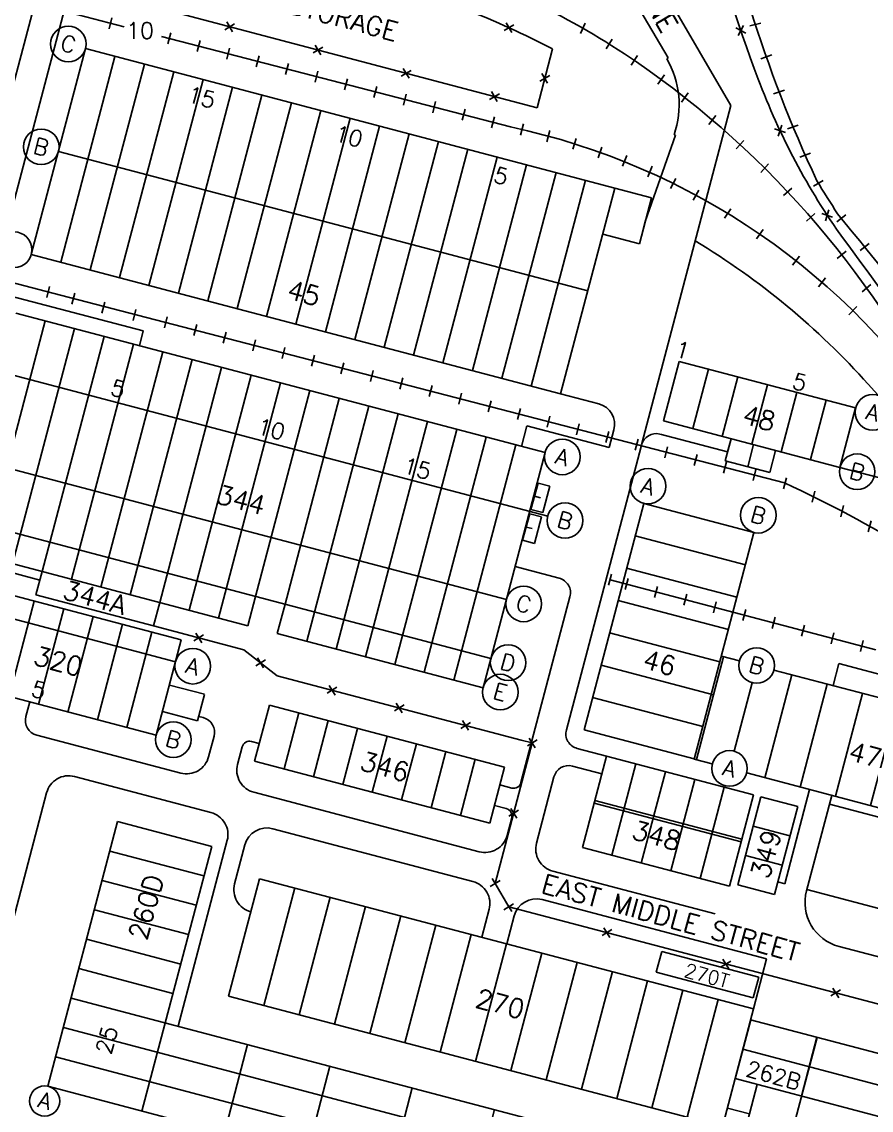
# Model space of a CAD drawing. Extents: x -16413 to 78405, y -232 to 83089.
# Drawn here: x 39959 to 46664, y 28326 to 36918 of the extents above; entities that cross this region are included whole.
import ezdxf
from ezdxf.enums import TextEntityAlignment as Align

# ---------------------------------------------------------------- set-up
doc = ezdxf.new("R2010")
doc.units = 0
doc.header["$LTSCALE"] = 350
doc.header["$MEASUREMENT"] = 0
doc.linetypes.add('CV34', pattern=[1, 1])
doc.layers.add('BACKGROUND', color=7, linetype='CONTINUOUS')
doc.layers.add('FENCE', color=7, linetype='CONTINUOUS')
doc.styles.add('SIMPLEX', font='SIMPLEX')

msp = doc.modelspace()

# ---------------------------------------------------------------- linework, layer by layer
at = {"layer": 'BACKGROUND'}
for p, q in [((40711.9, 38595.6), (39519.4, 34070.1)), ((40479.8, 38656.7), (39699.9, 35697.1)), ((45556.2, 36258), (44440.9, 38171.3)), ((45059.9, 36632.9), (44442.4, 37692.3)), ((40766.6, 36879.2), (40100.3, 37052.1)), ((40670.2, 36950.7), (40647.6, 36863.6)), ((41638.9, 36901.2), (41561.1, 36855.9)), ((41577.3, 36917.5), (41622.7, 36839.7)), ((43842.8, 36893.9), (43765.1, 36848.6)), ((43781.3, 36910.2), (43826.6, 36832.4)), ((44406.9, 36907.8), (44367.7, 36826.7)), ((45595.1, 36871.4), (45674.1, 36828.4)), ((45656.1, 36889.4), (45613.1, 36810.4)), ((45705.2, 36886.7), (45793.1, 36906)), ((43816.6, 36087.9), (41060.7, 36802.9)), ((41134.8, 36830.2), (41112.2, 36743.1)), ((44619.6, 36780.4), (44571.8, 36704.1)), ((40462.4, 36706.8), (40034.3, 35082.3)), ((40462.4, 36706.8), (44639.8, 35606)), ((41367.1, 36769.9), (41344.5, 36682.8)), ((41599.5, 36709.6), (41576.8, 36622.5)), ((42335.4, 36717.7), (42257.6, 36672.4)), ((42273.9, 36733.9), (42319.2, 36656.2)), ((40694.5, 36645.4), (40266.4, 35020.9)), ((41831.8, 36649.4), (41809.2, 36562.2)), ((44817.5, 36651.6), (44769.8, 36575.3)), ((45049.5, 36626.8), (45059.9, 36632.9)), ((45793.2, 36625.8), (45878, 36656.1)), ((40926.6, 36584.3), (40498.5, 34959.7)), ((41158.6, 36523.1), (40730.6, 34898.6)), ((42064.1, 36589.1), (42041.5, 36502)), ((42296.4, 36528.8), (42273.8, 36441.7)), ((43031.9, 36534.2), (42954.2, 36488.8)), ((42970.4, 36550.4), (43015.7, 36472.6)), ((41390.7, 36462), (40962.6, 34837.4)), ((42528.7, 36468.5), (42506.1, 36381.4)), ((44125.7, 36494.1), (44048, 36448.8)), ((44064.2, 36510.3), (44109.5, 36432.6)), ((44978.7, 36426.8), (45032.6, 36498.9)), ((41622.8, 36400.8), (41194.7, 34776.3)), ((42761, 36408.3), (42738.4, 36321.1)), ((42993.3, 36348), (42970.7, 36260.9)), ((43728.4, 36350.6), (43650.7, 36305.3)), ((43666.9, 36366.8), (43712.2, 36289.1)), ((45165.2, 36284.5), (45219, 36356.7)), ((45893.3, 36349.2), (45978.1, 36379.4)), ((41854.9, 36339.7), (41426.8, 34715.2)), ((42086.9, 36278.6), (41658.8, 34654)), ((43225.6, 36287.7), (43203, 36200.6)), ((42319, 36217.4), (41890.9, 34592.9)), ((43457.9, 36227.4), (43435.3, 36140.3)), ((45556.2, 36258), (44852.5, 33587.8)), ((45382.7, 36106.2), (45436.6, 36178.3)), ((42551.1, 36156.4), (42123, 34531.7)), ((42783.2, 36095.2), (42355.1, 34470.6)), ((43690.2, 36167.2), (43667.6, 36080)), ((43918, 36111.4), (43895.4, 36024.3)), ((45957.2, 36102.2), (45929.6, 36016.5)), ((46001.8, 36073), (46086.6, 36103.3)), ((43015.3, 36034.1), (42587.1, 34409.4)), ((44126.5, 36058.8), (44103.9, 35971.7)), ((44880.1, 35340.6), (45118.5, 36022.7)), ((45107.2, 36026.7), (45118.5, 36022.7)), ((45900.6, 36073.1), (45986.3, 36045.5)), ((43247.3, 35972.8), (42819.2, 34348.3)), ((44336, 35997.2), (44307.6, 35911.8)), ((44537, 35929.5), (44508.7, 35844.1)), ((45659.1, 35981.1), (45598.6, 35914.5)), ((40248.3, 35894.5), (44425.7, 34793.7)), ((43479.4, 35911.7), (43051.3, 34287.2)), ((43711.5, 35850.6), (43283.4, 34226)), ((44734.2, 35862.5), (44699.4, 35779.5)), ((46100.4, 35850.5), (46185.1, 35880.8)), ((43943.5, 35789.4), (43515.4, 34164.9)), ((44935.2, 35777.3), (44900.4, 35694.3)), ((45852.3, 35796.2), (45791.8, 35729.5)), ((44175.6, 35728.3), (43747.5, 34103.7)), ((44407.7, 35667.1), (43979.6, 34042.6)), ((45122.6, 35681.1), (45080, 35601.8)), ((46208.1, 35619.9), (46285.2, 35666.4)), ((44639.8, 35606), (44211.7, 33981.4)), ((44639.8, 35606), (44929.9, 35529.5)), ((45302.1, 35588.4), (45259.4, 35509.2)), ((46037.9, 35605.3), (45970, 35546.2)), ((44929.9, 35529.5), (44834, 35166)), ((45556.4, 35442.2), (45504.4, 35368.8)), ((46219.6, 35404.4), (46151.7, 35345.3)), ((46273.5, 35404), (46359.2, 35376.4)), ((46330.2, 35433.1), (46302.6, 35347.4)), ((44880.1, 35340.6), (44834.1, 35166)), ((46391.1, 35339.9), (46462.5, 35394.7)), ((44544, 35242.4), (44834, 35166)), ((44544, 35242.4), (44834, 35166)), ((45811.1, 35277.3), (45759.1, 35203.9)), ((46575.2, 35113.6), (46646.6, 35168.4)), ((38808.1, 35138.4), (40204.3, 34776.1)), ((44211.7, 33981.4), (40034.3, 35082.3)), ((46096.8, 35067.1), (46042, 34995.7)), ((46465.3, 35107.4), (46395.4, 35050.7)), ((46303.5, 34896.3), (46248.7, 34824.9)), ((40178, 34829.5), (40155.4, 34742.4)), ((46592.4, 34787.6), (46661.5, 34845.4)), ((40917.3, 34477.4), (39710.5, 34795.4)), ((40204.3, 34776.1), (40942.9, 34584.5)), ((40377.8, 34776.1), (40355.2, 34689)), ((40613.3, 34706.1), (40590.7, 34619)), ((40860.3, 34647.2), (40837.7, 34560.1)), ((46486.9, 34605.1), (46549.3, 34669.9)), ((40144.1, 34556.8), (39654.9, 32700.4)), ((44089.4, 33517.4), (39912.1, 34618.2)), ((40942.9, 34584.5), (44954.1, 33543.8)), ((41107.2, 34588.4), (41084.6, 34501.3)), ((40376.2, 34495.7), (39887, 32639.2)), ((40917.3, 34477.4), (40886.8, 34361.4)), ((41339.5, 34528.1), (41316.9, 34441)), ((41571.8, 34467.8), (41549.2, 34380.7)), ((40608.3, 34434.5), (40119.1, 32578.1)), ((40840.4, 34373.4), (40351.1, 32516.9)), ((41804.1, 34407.5), (41781.5, 34320.4)), ((41072.4, 34312.3), (40583.2, 32455.8)), ((42036.4, 34347.3), (42013.8, 34260.2)), ((42268.7, 34287), (42246.1, 34199.9)), ((41304.5, 34251.1), (40815.3, 32394.6)), ((42501, 34226.7), (42478.4, 34139.6)), ((45023.9, 33767.4), (45147.5, 34236.4)), ((45147.5, 34236.4), (46540, 33869.5)), ((44110.7, 33015.4), (39789.7, 34154.1)), ((41536.6, 34190), (41047.4, 32333.5)), ((41768.7, 34128.8), (41279.4, 32272.3)), ((42733.4, 34166.4), (42710.8, 34079.3)), ((45256, 33706.2), (45379.6, 34175.3)), ((45488.1, 33645.1), (45611.7, 34114.1)), ((42000.7, 34067.7), (41511.5, 32211.2)), ((42965.7, 34106.2), (42943.1, 34019.1)), ((43198, 34045.9), (43175.4, 33958.8)), ((45843.7, 34053), (45720.1, 33583.9)), ((46640.2, 34056.6), (47205, 33426.2)), ((42232.8, 34006.6), (41804.7, 32382.1)), ((42464.9, 33945.4), (42036.8, 32320.9)), ((43430.3, 33985.6), (43407.7, 33898.5)), ((44513.4, 33901.9), (44211.7, 33981.4)), ((46075.8, 33991.8), (45952.2, 33522.8)), ((42697, 33884.3), (42207.7, 32027.7)), ((43662.6, 33925.3), (43640, 33838.2)), ((43894.9, 33865.1), (43872.3, 33778)), ((46307.9, 33930.7), (46184.3, 33461.6)), ((46540, 33869.5), (46416.4, 33400.5)), ((42929, 33823.2), (42439.8, 31966.6)), ((44127.2, 33804.8), (44104.6, 33717.7)), ((43161.1, 33762), (42671.9, 31905.4)), ((43393.2, 33700.9), (42903.9, 31844.3)), ((43946.6, 33728.8), (43903.8, 33566.3)), ((44596.4, 33557.5), (43946.6, 33728.8)), ((44359.5, 33744.5), (44336.9, 33657.4)), ((44591.8, 33684.2), (44569.2, 33597.1)), ((44596.4, 33557.5), (44633, 33696.7)), ((45023.9, 33767.4), (46416.4, 33400.5)), ((43625.2, 33639.7), (43136, 31783.1)), ((44824.1, 33624), (44801.5, 33536.9)), ((44996.4, 33662.9), (45530.2, 33522.3)), ((45557.7, 33626.7), (45511.8, 33452.7)), ((45557.7, 33626.7), (45530.2, 33522.3)), ((43857.3, 33578.6), (43368.1, 31722)), ((44089.4, 33517.4), (43600.2, 31660.8)), ((44257.2, 31328.4), (44846.8, 33566)), ((44954.1, 33543.8), (45980, 33277.6)), ((45056.4, 33563.7), (45033.8, 33476.6)), ((45735.2, 33580), (45689.3, 33405.9)), ((45909.2, 33534.1), (45863.3, 33360.1)), ((43783.6, 32357), (39606.2, 33457.8)), ((45288.7, 33503.4), (45266.1, 33416.3)), ((45521, 33443.1), (45498.4, 33356)), ((45511.8, 33452.7), (45863.3, 33360.1)), ((45753.4, 33382.9), (45730.8, 33295.8)), ((46416.4, 33400.5), (47147.4, 33207.8)), ((43977.8, 33069), (44035.5, 33277.2)), ((44128, 33251.5), (44035.5, 33277.2)), ((45995, 33319), (45972.4, 33231.9)), ((44052.9, 33160.3), (44006.7, 33173.1)), ((44070.3, 33043.4), (44128, 33251.5)), ((46219.2, 33213.3), (46196.6, 33126.2)), ((44867.8, 33115.8), (44396.9, 31328.8)), ((44867.8, 33115.8), (45738.1, 32886.5)), ((46445, 33098.4), (46422.4, 33011.3)), ((43968.3, 33034.2), (43912.4, 32825.6)), ((44061, 33009.4), (43968.3, 33034.2)), ((44070.3, 33043.4), (43977.8, 33069)), ((44061, 33009.4), (44005.1, 32800.8)), ((43661.3, 31892.9), (39483.9, 32993.7)), ((43986.7, 32917.5), (43940.4, 32929.9)), ((46662.7, 32979.7), (46640.1, 32892.6)), ((44005.1, 32800.8), (43912.4, 32825.6)), ((44800.5, 32860.5), (45670.8, 32631.2)), ((45738.1, 32886.5), (45266.6, 31097.5)), ((41743.6, 32150), (39422.8, 32761.6)), ((40119.1, 32578.1), (40070.6, 32394.2)), ((44200.5, 32526.3), (43852.4, 32618)), ((44733.2, 32605.3), (45603.5, 32375.9)), ((41218.2, 32040.2), (39361.6, 32529.5)), ((44614, 32557), (44591, 32470)), ((44602.5, 32513.5), (46700.3, 31960.7)), ((44744.5, 32522.6), (44721.6, 32435.6)), ((40998.9, 32149.5), (40070.6, 32394.2)), ((44976.6, 32461.5), (44953.6, 32374.4)), ((45208.7, 32400.3), (45185.7, 32313.3)), ((41172.3, 31866.2), (39315.7, 32355.4)), ((40057.6, 32345), (39858.8, 31590.8)), ((41047.4, 32333.5), (40998.9, 32149.5)), ((41804.7, 32382.1), (41743.6, 32150)), ((42036.8, 32320.9), (41975.6, 32088.8)), ((43899.2, 30912), (44286, 32379.7)), ((43899.2, 30912), (44286, 32379.7)), ((44665.9, 32350), (45536.2, 32120.6)), ((45440.7, 32339.2), (45417.8, 32252.1)), ((40289.7, 32283.9), (40090.9, 31529.6)), ((40521.7, 32222.7), (40323, 31468.5)), ((45672.8, 32278), (45649.9, 32191)), ((40753.8, 32161.6), (40555.3, 31408.3)), ((45904.9, 32216.9), (45882, 32129.8)), ((46137, 32155.7), (46114, 32068.7)), ((40985.9, 32100.4), (40787.6, 31348.1)), ((43600.2, 31660.8), (41975.6, 32088.9)), ((44598.7, 32094.7), (45469, 31865.3)), ((46369, 32094.5), (46346.1, 32007.5)), ((41218.2, 32040.2), (41019.5, 31286)), ((46601.1, 32033.4), (46578.2, 31946.4)), ((45497.3, 31905.4), (45283.2, 31093.2)), ((45480.7, 31909.8), (45623.3, 31872.2)), ((44531.4, 31839.4), (45418.3, 31605.7)), ((45895, 31800.6), (55367.2, 29304.6)), ((46362.6, 31677.4), (46408.4, 31851.5)), ((46408.4, 31851.5), (47104.7, 31668)), ((41019.7, 31287), (39163.1, 31776.2)), ((46037.7, 31763), (45823.6, 30950.7)), ((41402.4, 31609.1), (41123.9, 31682.4)), ((45723.4, 31700.5), (45580.9, 31160)), ((46316.2, 31689.6), (46102.1, 30877.4)), ((40021.8, 31549.9), (39991.2, 31433.8)), ((41347.2, 31399.2), (41402.2, 31608.1)), ((44464.1, 31584.1), (45334.4, 31354.8)), ((46594.7, 31616.2), (46380.6, 30804)), ((46873.1, 31542.9), (46659.1, 30730.6)), ((41347.2, 31399.2), (41068.6, 31472.6)), ((41913.6, 31524), (41796.9, 31081.1)), ((41913.6, 31524), (43770.3, 31034.8)), ((42145.7, 31462.8), (42029, 31019.9)), ((41391.1, 31424.9), (41356.3, 31434)), ((42377.8, 31401.7), (42261.1, 30958.8)), ((41213.8, 30987.6), (40076.7, 31287.2)), ((41476.6, 31278.2), (41433.8, 31115.8)), ((42609.9, 31340.5), (42493.2, 30897.6)), ((42841.9, 31279.3), (42725.2, 30836.5)), ((44396.9, 31328.8), (45267.2, 31099.5)), ((41698.7, 31194.9), (41662, 31055.6)), ((41833.9, 31221.3), (41772, 31237.6)), ((43074, 31218.2), (42957.3, 30775.3)), ((43306.1, 31157.1), (43189.4, 30714.2)), ((44574.7, 31120.6), (44342.6, 31181.8)), ((44574.7, 31120.6), (44384.6, 30399.2)), ((44574.7, 31120.6), (45735.1, 30814.9)), ((41796.9, 31081.1), (43653.5, 30591.9)), ((43538.2, 31095.9), (43421.5, 30653)), ((43770.3, 31034.8), (43653.5, 30591.9)), ((44538, 30981.4), (44305.9, 31042.6)), ((44806.8, 31059.5), (44616.7, 30338.1)), ((45266.6, 31097.5), (45409.3, 31059.9)), ((41452.2, 30676.6), (40375.2, 30960.4)), ((44021.4, 30433.9), (44159.3, 30957.1)), ((45038.8, 30998.3), (44848.7, 30276.9)), ((45270.9, 30937.2), (45080.8, 30215.8)), ((45681, 30988.3), (53899.9, 28822.6)), ((43825.9, 30869.3), (43733.1, 30893.7)), ((45503, 30876), (45312.9, 30154.6)), ((46177.6, 30857.5), (45981.3, 30112.9)), ((40155.3, 30832.2), (38508.7, 24583.5)), ((43569.4, 30366.9), (41790.2, 30835.7)), ((44482.5, 30770.6), (45642.8, 30464.8)), ((45735.1, 30814.9), (45545, 30093.4)), ((45793.3, 30800.5), (45609.9, 30104.3)), ((46083.4, 30724.1), (45793.3, 30800.5)), ((46351.6, 30811.6), (46153.1, 30058.3)), ((43690.5, 30732.1), (43783.3, 30707.6)), ((44476.8, 30749.3), (45637.2, 30443.5)), ((46083.4, 30724.1), (45900, 30027.8)), ((46333.3, 30742), (47701.7, 30381.4)), ((40715.6, 30603.9), (40165.2, 28515.2)), ((41458.2, 30408.2), (40715.5, 30603.9)), ((43789.4, 30495.1), (43826, 30634.3)), ((43519.9, 30131.7), (41939.5, 30548.2)), ((46022.3, 30492), (45732.2, 30568.4)), ((41580.4, 30456.7), (41193.6, 28988.8)), ((41719.6, 30420), (41638.6, 30112.5)), ((41397.1, 30176.1), (40654.4, 30371.8)), ((41458.3, 30408.2), (40907.8, 28319.1)), ((44384.6, 30399.2), (45545, 30093.4)), ((45961.1, 30259.9), (45671, 30336.3)), ((45431.1, 29876.3), (44149.6, 30214)), ((41335.9, 29944), (40593.3, 30139.7)), ((41835.6, 30153.6), (41591, 29225.3)), ((45734.5, 29126.2), (41835.6, 30153.6)), ((42114.1, 30080.2), (41869.4, 29151.9)), ((45900, 30027.8), (45609.9, 30104.3)), ((45981.3, 30112.9), (45926.2, 30127.5)), ((42392.5, 30006.8), (42147.9, 29078.5)), ((46155.4, 30067), (47523.8, 29706.4)), ((41274.8, 29712), (40532.1, 29907.6)), ((42671, 29933.4), (42426.4, 29005.1)), ((43648.1, 29911.8), (43590, 29691.3)), ((45838.3, 29520.8), (44065.2, 29988)), ((41766.8, 29892.6), (41766.8, 29892.6)), ((42949.5, 29860.1), (42704.9, 28931.8)), ((43845.3, 29859.8), (43787.2, 29639.4)), ((43228, 29786.7), (42983.4, 28858.4)), ((41213.6, 29479.9), (40471, 29675.6)), ((43506.5, 29713.3), (43261.9, 28785)), ((43785, 29639.9), (43540.4, 28711.6)), ((44063.5, 29566.6), (43818.9, 28638.2)), ((45009.7, 29577.8), (44966.8, 29415.4)), ((45775.5, 29376), (45009.7, 29577.8)), ((47947, 29213.3), (46409.5, 29618.5)), ((44342, 29493.2), (44097.4, 28564.9)), ((45838.3, 29520.8), (45734.5, 29126.2)), ((41152.5, 29247.8), (40409.8, 29443.5)), ((44620.5, 29419.8), (44375.9, 28491.5)), ((45732.7, 29213.6), (44966.8, 29415.4)), ((44899, 29346.4), (44654.4, 28418.1)), ((45775.5, 29376), (45732.7, 29213.6)), ((45489.9, 28197.9), (41591, 29225.3)), ((45177.5, 29273), (44932.9, 28344.7)), ((45640.1, 27817.1), (40348.7, 29211.4)), ((45456, 29199.6), (45211.4, 28271.3)), ((45734.5, 29126.2), (45405.8, 27878.8)), ((45578.9, 27585), (40287.5, 28979.3)), ((45712.7, 29038.9), (45590.3, 28574.8)), ((47164.2, 28656.4), (45711.6, 29039.2)), ((46235.9, 28901), (45746.7, 27044.4)), ((46234.8, 28901.3), (46112.5, 28437.2)), ((41741.2, 28844.5), (41557.7, 28148.2)), ((47149.5, 28412.1), (45650.4, 28807.1)), ((45517.8, 27352.9), (40226.4, 28747.3)), ((42391, 28673.2), (42207.5, 27977)), ((45763.3, 28529.2), (45579.8, 27832.9)), ((47041.9, 28192.2), (45589.3, 28575)), ((45456.6, 27120.9), (40165.2, 28515.2)), ((43040.8, 28502), (42857.3, 27805.8)), ((43690.6, 28330.8), (43507.2, 27634.5)), ((45702.2, 28297.1), (45528.1, 28343))]:
    msp.add_line(p, q, dxfattribs=at)
at = {"layer": 'BACKGROUND', "linetype": 'CV34'}
for p, q in [((41203.2, 36983.1), (44025.7, 36239.4)), ((44025.7, 36239.4), (44148, 36703.5))]:
    msp.add_line(p, q, dxfattribs=at)
at = {"layer": 'BACKGROUND'}
for centre, radius in [((40326.6, 36743.2), 140.5), ((40112.6, 35930.9), 140.5), ((39898.6, 35118.6), 140.5), ((46676.2, 33835.3), 140.5), ((44225.7, 33483.2), 140.5), ((46552.6, 33366.2), 140.5), ((44902, 33252.1), 140.5), ((44247, 32981.2), 140.5), ((45772.3, 33022.8), 140.5), ((43919.9, 32322.8), 140.5), ((41308.4, 31831), 140.5), ((43797.6, 31858.6), 140.5), ((45759.2, 31836.4), 140.5), ((43736.4, 31626.6), 140.5), ((41155.5, 31250.8), 140.5), ((45545.1, 31024.1), 140.5), ((40139.2, 28398.6), 119.5)]:
    msp.add_circle(centre, radius, dxfattribs=at)
for centre, radius, start, end in [((55836.3, 40337.6), 10782.4, 185.08061, 200.56263), ((55783.3, 40131.7), 10542.4, 189.27616, 205.07697), ((41100.7, 31152.3), 6592.6, 55.73818, 71.90931), ((44427.5, 36264.2), 720, 340.73505, 30.23722), ((40623.5, 30526), 7379, 25.49496, 55.41358), ((50952.3, 38412.8), 5534.2, 199.66355, 214.47314), ((42664.5, 30701), 5508.7, 33.01123, 77.92809), ((52672.2, 39525), 7507, 210.95738, 213.31208), ((76393.2, 59546), 38504.5, 218.83204, 223.21439), ((484503.2, 355567.8), 542703.7, 216.169076, 216.306776), ((42152.4, 30036), 6025.4, 41.85669, 58.79075), ((44470.6, 33739.5), 168, 345.23703, 75.2369), ((44965.8, 33546.9), 120, 75.23747, 165.23737), ((42356.8, 25322.5), 8741.3, 58.09797, 65.51303), ((44169.9, 32410.3), 120, 345.23707, 75.24439), ((40107.3, 31403.3), 120, 165.2386, 255.23774), ((41360.5, 31308.8), 120, 345.23922, 75.23707), ((44373.2, 31297.8), 120, 165.23738, 255.2376), ((41756.7, 31179.6), 60, 75.23812, 165.237), ((41259.7, 31161.6), 180, 255.23784, 345.23813), ((41836, 31009.8), 180, 165.23755, 255.23765), ((44275.3, 30926.5), 120, 75.23759, 165.23758), ((40329.4, 30786.3), 180, 75.23729, 165.23753), ((43841.2, 30927.3), 60, 255.23696, 345.23707), ((41406.3, 30502.5), 180, 345.23695, 75.23751), ((43768, 30649.6), 60, 345.23723, 75.24149), ((41893.7, 30374.1), 180, 75.23762, 165.23693), ((43615.3, 30540.9), 180, 255.2378, 345.23791), ((44195.5, 30388), 180, 165.23748, 255.23768), ((41812.6, 30066.6), 180, 165.23777, 255.23806), ((43474, 29957.7), 180, 345.23755, 75.23786), ((44019.4, 29814), 180, 75.23776, 165.23755), ((46501.2, 29966.6), 360, 165.23749, 255.23746)]:
    msp.add_arc(centre, radius, start, end, dxfattribs=at)
at = {"layer": 'BACKGROUND', "linetype": 'CV34'}
msp.add_arc((41053.5, 30796.8), 6668.3, 62.35033, 75.23723, dxfattribs=at)
at = {"layer": 'FENCE', "ltscale": 0.125}
for p, q in [((40101.6, 32511.2), (39335.7, 32713.1)), ((40998.9, 32149.3), (41712, 31959.4)), ((41712, 31959.4), (41974.8, 31755.7)), ((41974.8, 31755.7), (43900.9, 31248)), ((43987.9, 31225), (43695.4, 30115.5)), ((43900.9, 31248), (43987.9, 31225)), ((43695.4, 30115.5), (43802.2, 29932.2)), ((43802.2, 29932.2), (47230.9, 29028.3))]:
    msp.add_line(p, q, dxfattribs=at)
at = {"layer": 'FENCE'}
for p, q in [((41393.8, 32077.9), (41317.2, 32030.8)), ((41331.9, 32092.7), (41379.1, 32016)), ((41881.7, 31881.2), (41805.1, 31834)), ((41819.8, 31895.9), (41867, 31819.3)), ((42446.3, 31665.1), (42369.7, 31617.9)), ((42384.4, 31679.8), (42431.6, 31603.2)), ((42914.2, 31540.2), (42961.4, 31463.5)), ((42976.1, 31525.4), (42899.5, 31478.3)), ((43499.7, 31387.4), (43423.1, 31340.2)), ((43437.8, 31402.1), (43485, 31325.5)), ((44026.2, 31248.6), (43949.6, 31201.4)), ((43964.3, 31263.3), (44011.5, 31186.7)), ((43880, 30693.8), (43803.3, 30646.7)), ((43818.1, 30708.6), (43865.2, 30631.9)), ((43733.7, 30139.1), (43657.1, 30091.9)), ((43671.8, 30153.8), (43719, 30077.2)), ((43840.5, 29955.8), (43763.9, 29908.6)), ((43778.6, 29970.5), (43825.8, 29893.9)), ((44615.5, 29751.5), (44538.8, 29704.3)), ((44553.6, 29766.2), (44600.7, 29689.6)), ((45554.9, 29503.8), (45478.2, 29456.7)), ((45493, 29518.6), (45540.2, 29441.9)), ((46421.6, 29275.3), (46345, 29228.2)), ((46359.7, 29290.1), (46406.9, 29213.4))]:
    msp.add_line(p, q, dxfattribs=at)

# ---------------------------------------------------------------- texts
at = {"layer": 'BACKGROUND', "style": 'SIMPLEX'}
for s, height, rotation, p in [('LAB LANE', 150, 300.75, (44528.5, 37635.9)), ('STORAGE', 150, 345.23652, (42053.4, 36989.1)), ('45', 150, 344.75, (42042, 34737.9)), ('48', 150, 344.75, (45635.7, 33750.7)), ('344', 150, 344.75, (41484.4, 33122.3)), ('344A', 150, 344.75, (40273.2, 32366.1)), ('320', 150, 344.75, (40041.7, 31848.3)), ('46', 150, 344.75, (44849.3, 31819.7)), ('47', 150, 344.75, (46473.6, 31092.7)), ('346', 150, 344.75, (42619.2, 31015.9)), ('348', 150, 344.75, (44764.1, 30471.9)), ('349', 150, 74.75, (45854, 30142.6)), ('A', 127, 344.75, (40077.8, 28353.9))]:
    msp.add_text(s, height=height, rotation=rotation, dxfattribs=at).set_placement(p)
msp.add_text('10', height=127.99, dxfattribs=at).set_placement((40892.1, 36848.8), align=Align.MIDDLE)
for s, rotation, p in [('C', 345, (40326.6, 36743.2)), ('B', 345, (40112.6, 35930.9)), ('A', 345, (46676.2, 33835.3)), ('A', 345, (44225.7, 33483.2)), ('B', 345, (46552.6, 33366.2)), ('A', 345, (44902, 33252.1)), ('B', 345, (45772.3, 33022.8)), ('B', 345, (44247, 32981.2)), ('C', 345, (43919.9, 32322.8)), ('A', 345, (41308.4, 31831)), ('D', 345, (43797.6, 31858.6)), ('B', 345, (45759.2, 31836.4)), ('E', 345, (43736.4, 31626.6)), ('B', 345, (41155.7, 31251.7)), ('A', 345.47519, (45545.1, 31024.1))]:
    msp.add_text(s, height=128, rotation=rotation, dxfattribs=at).set_placement(p, align=Align.MIDDLE)
for s, height, rotation, p in [('15', 126.98, 344.75, (41362.2, 36261.1)), ('10', 126.98, 344.75, (42524.2, 35952.4)), ('5', 127, 344.75, (43726.4, 35640.6)), ('1', 127, 344.75, (45158, 34264.5)), ('5', 127, 344.75, (46082.6, 34012.8)), (' 5', 126.98, 344.75, (40661.1, 33972.5)), ('10', 126.98, 344.75, (41911.4, 33640.5)), ('15', 126.98, 344.75, (43063.9, 33330.7)), (' 5', 126.98, 344.75, (40033.9, 31595.4)), ('260D', 150, 74.75, (41012.4, 29910.2)), ('EAST MIDDLE STREET', 150, 344.75, (45061.3, 29771.9)), ('270T', 109.13, 344.6633, (45350.9, 29335.4)), ('270', 150, 344.75, (43715.7, 29093.8)), ('25', 126.98, 74.26241, (40690.7, 28863.3)), ('262B', 126, 344.75, (45876.4, 28540.1))]:
    msp.add_text(s, height=height, rotation=rotation, dxfattribs=at).set_placement(p, align=Align.CENTER)

doc.saveas('drawing.dxf')
